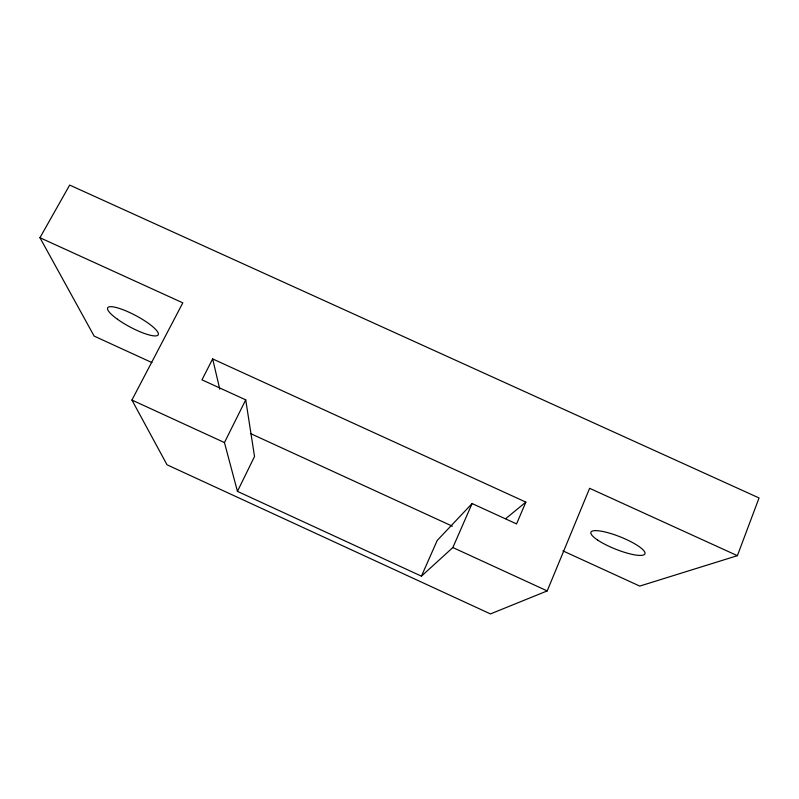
<?xml version="1.0" encoding="UTF-8"?>
<svg xmlns="http://www.w3.org/2000/svg" width="799" height="799" viewBox="0 0 799 799"><rect width="100%" height="100%" fill="white"/><g stroke="black" fill="none" stroke-linecap="round" stroke-linejoin="round"><path stroke-width="1.2" d="M562.965 550.901L639.749 586.086L737.387 555.675L759.05 497.957L69.673 185.078L39.95 237.722L94.142 336.099L151.93 362.576M39.95 237.722L182.811 302.851L131.925 400.039L167.021 464.788L490.456 613.922L547.215 590.91L589.622 488.309L737.387 555.675M525.852 502.112L516.563 523.914L472.099 503.55L437.203 540.464L421.433 576.169L237.443 491.365L224.449 442.566L245.722 399.87L201.977 379.835L212.654 358.911L525.852 502.112L505.677 518.681M421.433 576.169L452.853 547.545L472.099 503.55M237.443 491.365L254.531 456.509L245.722 399.87M250.437 433.517L452.334 526.181M131.925 400.039L224.449 442.566M452.853 547.545L547.215 590.91M212.654 358.911L219.775 389.193M117.413 319.22A28.624 6.382 28.1 0 0 158.162 334.881A28.624 6.382 28.1 0 0 123.296 309.822A28.624 6.382 28.1 0 0 117.413 319.22M597.592 540.024A29.084 6.572 21.8 0 0 643.624 554.945A29.084 6.572 21.8 0 0 612.563 534.092A29.084 6.572 21.8 0 0 597.592 540.024"/></g></svg>
